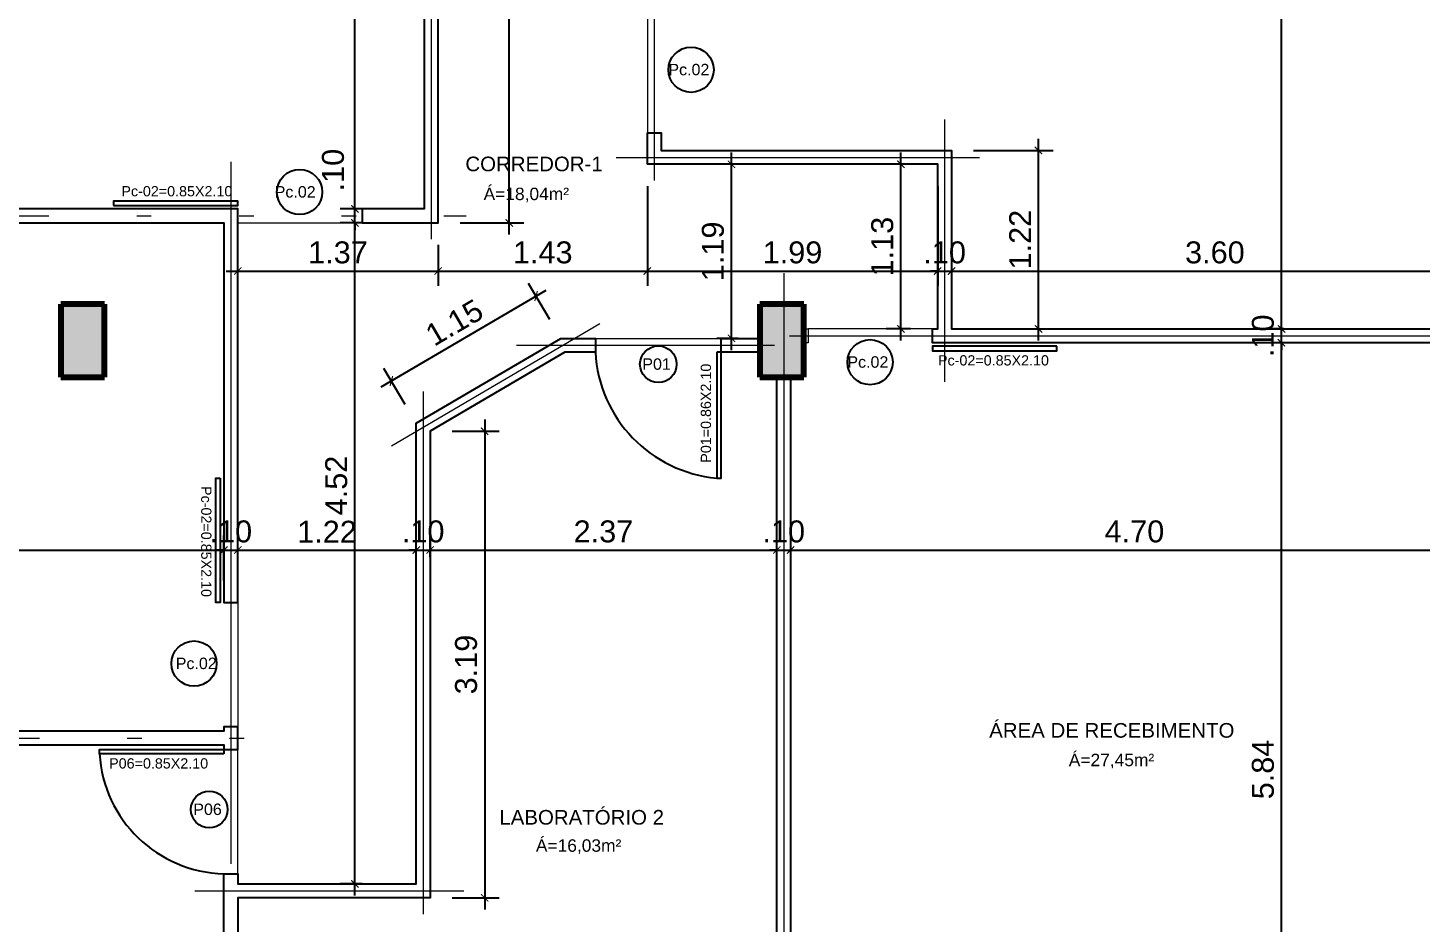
# Model space of a CAD drawing. Header units: metres. Extents: x -15851 to -15710, y 6781 to 6850.
# Drawn here: x -15735.09 to -15725.56, y 6824.36 to 6830.48 of the extents above; entities that cross this region are included whole.
import ezdxf

# ---------------------------------------------------------------- set-up
doc = ezdxf.new("R2010")
doc.units = ezdxf.units.M
doc.linetypes.add('ACAD_ISO06W100', pattern=[36, 24, -3, 0, -3, 0, -3, 0, -3])
for name, color, linetype in [('ARCO', 1, 'Continuous'), ('Divisórias de Gesso Acartonado', 42, 'Continuous'), ('ESQUADRIAS', 2, 'Continuous'), ('Texto Esquadrias', 7, 'Continuous')]:
    doc.layers.add(name, color=color, linetype=linetype)
for name, color, linetype, lineweight in [('BANCADA', 152, 'Continuous', 30), ('cota', 18, 'Continuous', 9), ('Eixo', 1, 'ACAD_ISO06W100', 0), ('Linha 2', 2, 'Continuous', 20), ('parede', 8, 'Continuous', 80), ('PISO', 8, 'Continuous', 13)]:
    doc.layers.add(name, color=color, linetype=linetype, lineweight=lineweight)
doc.styles.add('AMBI', font='arial.ttf')
doc.styles.add('arial', font='arial.ttf')
doc.dimstyles.new('1-50', dxfattribs={"dimtxt": 0.15, "dimasz": 0.05, "dimexe": 0.1, "dimexo": 0.15, "dimgap": 0.05, "dimtad": 1, "dimzin": 4, "dimdsep": 46, "dimtxsty": 'arial', "dimblk": 'ARCHTICK', "dimcen": 0, "dimdle": 0.08, "dimclrd": 256, "dimclre": 256, "dimclrt": 256, "dimadec": 1, "dimazin": 0, "dimtfac": 1, "dimtix": 1, "dimtmove": 0, "dimatfit": 0, "dimldrblk": 'ARCHTICK', "dimfxl": 1, "dimtolj": 1, "dimarcsym": 0})

# ---------------------------------------------------------------- blocks, each defined once
blk = doc.blocks.new('_ArchTick')
at = {"color": 0, "linetype": 'ByBlock', "const_width": 0.15}
blk.add_lwpolyline([(-0.5, -0.5), (0.5, 0.5)], dxfattribs=at)
blk = doc.blocks.new('*D372')
at = {"layer": 'cota', "lineweight": -2, "transparency": 16777216}
for p, q in [((-15739.4261, 6826.8577), (-15739.4261, 6827.0063)), ((-15733.7461, 6826.6987), (-15733.7461, 6827.0063)), ((-15739.5061, 6826.9063), (-15733.6661, 6826.9063))]:
    blk.add_line(p, q, dxfattribs=at)
at = {"layer": 'Defpoints', "color": 0, "transparency": 16777216}
for p in [(-15733.7461, 6826.9063), (-15739.4261, 6826.7077), (-15733.7461, 6826.5487)]:
    blk.add_point(p, dxfattribs=at)
at = {"layer": 'cota', "lineweight": -2, "transparency": 16777216, "xscale": 0.05, "yscale": 0.05, "zscale": 0.05, "rotation": 180}
blk.add_blockref('_ArchTick', (-15739.4261, 6826.9063), dxfattribs=at)
at = {"layer": 'cota', "lineweight": -2, "transparency": 16777216, "xscale": 0.05, "yscale": 0.05, "zscale": 0.05}
blk.add_blockref('_ArchTick', (-15733.7461, 6826.9063), dxfattribs=at)
at = {"layer": 'cota', "transparency": 16777216, "insert": (-15736.5861, 6827.0328), "char_height": 0.15, "attachment_point": 5, "style": 'arial'}
blk.add_mtext('\\A1;5.68', dxfattribs=at)
blk = doc.blocks.new('*D373')
at = {"layer": 'cota', "lineweight": -2, "transparency": 16777216}
for p, q in [((-15733.7461, 6826.6987), (-15733.7461, 6827.0063)), ((-15733.6511, 6826.8577), (-15733.6511, 6827.0063)), ((-15733.7461, 6826.9063), (-15733.7961, 6826.9063)), ((-15733.7461, 6826.9063), (-15733.6511, 6826.9063)), ((-15733.6511, 6826.9063), (-15733.6011, 6826.9063))]:
    blk.add_line(p, q, dxfattribs=at)
at = {"layer": 'Defpoints', "color": 0, "transparency": 16777216}
for p in [(-15733.6511, 6826.9063), (-15733.6511, 6826.7077), (-15733.7461, 6826.5487)]:
    blk.add_point(p, dxfattribs=at)
at = {"layer": 'cota', "lineweight": -2, "transparency": 16777216, "xscale": 0.05, "yscale": 0.05, "zscale": 0.05}
blk.add_blockref('_ArchTick', (-15733.7461, 6826.9063), dxfattribs=at)
at = {"layer": 'cota', "lineweight": -2, "transparency": 16777216, "xscale": 0.05, "yscale": 0.05, "zscale": 0.05, "rotation": 180}
blk.add_blockref('_ArchTick', (-15733.6511, 6826.9063), dxfattribs=at)
at = {"layer": 'cota', "transparency": 16777216, "insert": (-15733.6986, 6827.0328), "char_height": 0.15, "attachment_point": 5, "style": 'arial'}
blk.add_mtext('\\A1;.10', dxfattribs=at)
blk = doc.blocks.new('*D254')
at = {"layer": 'cota', "lineweight": -2, "transparency": 16777216}
for p, q in [((-15733.6511, 6826.8577), (-15733.6511, 6827.0063)), ((-15732.4311, 6826.8577), (-15732.4311, 6827.0063)), ((-15733.7311, 6826.9063), (-15732.3511, 6826.9063))]:
    blk.add_line(p, q, dxfattribs=at)
at = {"layer": 'Defpoints', "color": 0, "transparency": 16777216}
for p in [(-15732.4311, 6826.9063), (-15733.6511, 6826.7077), (-15732.4311, 6826.7077)]:
    blk.add_point(p, dxfattribs=at)
at = {"layer": 'cota', "lineweight": -2, "transparency": 16777216, "xscale": 0.05, "yscale": 0.05, "zscale": 0.05, "rotation": 180}
blk.add_blockref('_ArchTick', (-15733.6511, 6826.9063), dxfattribs=at)
at = {"layer": 'cota', "lineweight": -2, "transparency": 16777216, "xscale": 0.05, "yscale": 0.05, "zscale": 0.05}
blk.add_blockref('_ArchTick', (-15732.4311, 6826.9063), dxfattribs=at)
at = {"layer": 'cota', "transparency": 16777216, "insert": (-15733.0411, 6827.0316), "char_height": 0.15, "attachment_point": 5, "style": 'arial'}
blk.add_mtext('\\A1;1.22', dxfattribs=at)
blk = doc.blocks.new('*D255')
at = {"layer": 'cota', "lineweight": -2, "transparency": 16777216}
for p, q in [((-15732.4311, 6826.8577), (-15732.4311, 6827.0063)), ((-15732.3361, 6826.8577), (-15732.3361, 6827.0063)), ((-15732.4311, 6826.9063), (-15732.4811, 6826.9063)), ((-15732.4311, 6826.9063), (-15732.3361, 6826.9063)), ((-15732.3361, 6826.9063), (-15732.2861, 6826.9063))]:
    blk.add_line(p, q, dxfattribs=at)
at = {"layer": 'Defpoints', "color": 0, "transparency": 16777216}
for p in [(-15732.3361, 6826.9063), (-15732.4311, 6826.7077), (-15732.3361, 6826.7077)]:
    blk.add_point(p, dxfattribs=at)
at = {"layer": 'cota', "lineweight": -2, "transparency": 16777216, "xscale": 0.05, "yscale": 0.05, "zscale": 0.05}
blk.add_blockref('_ArchTick', (-15732.4311, 6826.9063), dxfattribs=at)
at = {"layer": 'cota', "lineweight": -2, "transparency": 16777216, "xscale": 0.05, "yscale": 0.05, "zscale": 0.05, "rotation": 180}
blk.add_blockref('_ArchTick', (-15732.3361, 6826.9063), dxfattribs=at)
at = {"layer": 'cota', "transparency": 16777216, "insert": (-15732.3836, 6827.0328), "char_height": 0.15, "attachment_point": 5, "style": 'arial'}
blk.add_mtext('\\A1;.10', dxfattribs=at)
blk = doc.blocks.new('*D256')
at = {"layer": 'cota', "lineweight": -2, "transparency": 16777216}
for p, q in [((-15732.3361, 6826.8577), (-15732.3361, 6827.0063)), ((-15729.9661, 6826.8577), (-15729.9661, 6827.0063)), ((-15732.4161, 6826.9063), (-15729.8861, 6826.9063))]:
    blk.add_line(p, q, dxfattribs=at)
at = {"layer": 'Defpoints', "color": 0, "transparency": 16777216}
for p in [(-15729.9661, 6826.9063), (-15732.3361, 6826.7077), (-15729.9661, 6826.7077)]:
    blk.add_point(p, dxfattribs=at)
at = {"layer": 'cota', "lineweight": -2, "transparency": 16777216, "xscale": 0.05, "yscale": 0.05, "zscale": 0.05, "rotation": 180}
blk.add_blockref('_ArchTick', (-15732.3361, 6826.9063), dxfattribs=at)
at = {"layer": 'cota', "lineweight": -2, "transparency": 16777216, "xscale": 0.05, "yscale": 0.05, "zscale": 0.05}
blk.add_blockref('_ArchTick', (-15729.9661, 6826.9063), dxfattribs=at)
at = {"layer": 'cota', "transparency": 16777216, "insert": (-15731.1511, 6827.0329), "char_height": 0.15, "attachment_point": 5, "style": 'arial'}
blk.add_mtext('\\A1;2.37', dxfattribs=at)
blk = doc.blocks.new('*D257')
at = {"layer": 'cota', "lineweight": -2, "transparency": 16777216}
for p, q in [((-15729.9661, 6826.8577), (-15729.9661, 6827.0063)), ((-15729.8711, 6826.8577), (-15729.8711, 6827.0063)), ((-15729.9661, 6826.9063), (-15730.0161, 6826.9063)), ((-15729.9661, 6826.9063), (-15729.8711, 6826.9063)), ((-15729.8711, 6826.9063), (-15729.8211, 6826.9063))]:
    blk.add_line(p, q, dxfattribs=at)
at = {"layer": 'Defpoints', "color": 0, "transparency": 16777216}
for p in [(-15729.8711, 6826.9063), (-15729.9661, 6826.7077), (-15729.8711, 6826.7077)]:
    blk.add_point(p, dxfattribs=at)
at = {"layer": 'cota', "lineweight": -2, "transparency": 16777216, "xscale": 0.05, "yscale": 0.05, "zscale": 0.05}
blk.add_blockref('_ArchTick', (-15729.9661, 6826.9063), dxfattribs=at)
at = {"layer": 'cota', "lineweight": -2, "transparency": 16777216, "xscale": 0.05, "yscale": 0.05, "zscale": 0.05, "rotation": 180}
blk.add_blockref('_ArchTick', (-15729.8711, 6826.9063), dxfattribs=at)
at = {"layer": 'cota', "transparency": 16777216, "insert": (-15729.9186, 6827.0328), "char_height": 0.15, "attachment_point": 5, "style": 'arial'}
blk.add_mtext('\\A1;.10', dxfattribs=at)
blk = doc.blocks.new('*D258')
at = {"layer": 'cota', "lineweight": -2, "transparency": 16777216}
for p, q in [((-15729.8711, 6826.8577), (-15729.8711, 6827.0063)), ((-15725.1711, 6826.8577), (-15725.1711, 6827.0063)), ((-15729.9511, 6826.9063), (-15725.0911, 6826.9063))]:
    blk.add_line(p, q, dxfattribs=at)
at = {"layer": 'Defpoints', "color": 0, "transparency": 16777216}
for p in [(-15725.1711, 6826.9063), (-15729.8711, 6826.7077), (-15725.1711, 6826.7077)]:
    blk.add_point(p, dxfattribs=at)
at = {"layer": 'cota', "lineweight": -2, "transparency": 16777216, "xscale": 0.05, "yscale": 0.05, "zscale": 0.05, "rotation": 180}
blk.add_blockref('_ArchTick', (-15729.8711, 6826.9063), dxfattribs=at)
at = {"layer": 'cota', "lineweight": -2, "transparency": 16777216, "xscale": 0.05, "yscale": 0.05, "zscale": 0.05}
blk.add_blockref('_ArchTick', (-15725.1711, 6826.9063), dxfattribs=at)
at = {"layer": 'cota', "transparency": 16777216, "insert": (-15727.5211, 6827.0328), "char_height": 0.15, "attachment_point": 5, "style": 'arial'}
blk.add_mtext('\\A1;4.70', dxfattribs=at)
blk = doc.blocks.new('*D374')
at = {"layer": 'cota', "lineweight": -2, "transparency": 16777216}
for p, q in [((-15732.2811, 6828.9937), (-15732.2811, 6828.714)), ((-15733.6511, 6828.8002), (-15733.6511, 6828.914)), ((-15733.7311, 6828.814), (-15732.2011, 6828.814))]:
    blk.add_line(p, q, dxfattribs=at)
at = {"layer": 'Defpoints', "color": 0, "transparency": 16777216}
for p in [(-15732.2811, 6829.1437), (-15732.2811, 6828.814), (-15733.6511, 6828.6502)]:
    blk.add_point(p, dxfattribs=at)
at = {"layer": 'cota', "lineweight": -2, "transparency": 16777216, "xscale": 0.05, "yscale": 0.05, "zscale": 0.05, "rotation": 180}
blk.add_blockref('_ArchTick', (-15733.6511, 6828.814), dxfattribs=at)
at = {"layer": 'cota', "lineweight": -2, "transparency": 16777216, "xscale": 0.05, "yscale": 0.05, "zscale": 0.05}
blk.add_blockref('_ArchTick', (-15732.2811, 6828.814), dxfattribs=at)
at = {"layer": 'cota', "transparency": 16777216, "insert": (-15732.9661, 6828.9406), "char_height": 0.15, "attachment_point": 5, "style": 'arial'}
blk.add_mtext('\\A1;1.37', dxfattribs=at)
blk = doc.blocks.new('*D375')
at = {"layer": 'cota', "lineweight": -2, "transparency": 16777216}
for p, q in [((-15730.8511, 6829.3937), (-15730.8511, 6828.714)), ((-15732.2811, 6828.9937), (-15732.2811, 6828.714)), ((-15732.3611, 6828.814), (-15730.7711, 6828.814))]:
    blk.add_line(p, q, dxfattribs=at)
at = {"layer": 'Defpoints', "color": 0, "transparency": 16777216}
for p in [(-15730.8511, 6829.5437), (-15732.2811, 6829.1437), (-15730.8511, 6828.814)]:
    blk.add_point(p, dxfattribs=at)
at = {"layer": 'cota', "lineweight": -2, "transparency": 16777216, "xscale": 0.05, "yscale": 0.05, "zscale": 0.05, "rotation": 180}
blk.add_blockref('_ArchTick', (-15732.2811, 6828.814), dxfattribs=at)
at = {"layer": 'cota', "lineweight": -2, "transparency": 16777216, "xscale": 0.05, "yscale": 0.05, "zscale": 0.05}
blk.add_blockref('_ArchTick', (-15730.8511, 6828.814), dxfattribs=at)
at = {"layer": 'cota', "transparency": 16777216, "insert": (-15731.5661, 6828.9406), "char_height": 0.15, "attachment_point": 5, "style": 'arial'}
blk.add_mtext('\\A1;1.43', dxfattribs=at)
blk = doc.blocks.new('*D376')
at = {"layer": 'cota', "lineweight": -2, "transparency": 16777216}
for p, q in [((-15730.8511, 6829.3937), (-15730.8511, 6828.714)), ((-15728.8661, 6829.3937), (-15728.8661, 6828.714)), ((-15730.9311, 6828.814), (-15728.7861, 6828.814))]:
    blk.add_line(p, q, dxfattribs=at)
at = {"layer": 'Defpoints', "color": 0, "transparency": 16777216}
for p in [(-15730.8511, 6829.5437), (-15728.8661, 6829.5437), (-15728.8661, 6828.814)]:
    blk.add_point(p, dxfattribs=at)
at = {"layer": 'cota', "lineweight": -2, "transparency": 16777216, "xscale": 0.05, "yscale": 0.05, "zscale": 0.05, "rotation": 180}
blk.add_blockref('_ArchTick', (-15730.8511, 6828.814), dxfattribs=at)
at = {"layer": 'cota', "lineweight": -2, "transparency": 16777216, "xscale": 0.05, "yscale": 0.05, "zscale": 0.05}
blk.add_blockref('_ArchTick', (-15728.8661, 6828.814), dxfattribs=at)
at = {"layer": 'cota', "transparency": 16777216, "insert": (-15729.8586, 6828.9406), "char_height": 0.15, "attachment_point": 5, "style": 'arial'}
blk.add_mtext('\\A1;1.99', dxfattribs=at)
blk = doc.blocks.new('*D377')
at = {"layer": 'cota', "lineweight": -2, "transparency": 16777216}
for p, q in [((-15728.7711, 6829.4887), (-15728.7711, 6828.714)), ((-15728.8661, 6829.3937), (-15728.8661, 6828.714)), ((-15728.8661, 6828.814), (-15728.9161, 6828.814)), ((-15728.8661, 6828.814), (-15728.7711, 6828.814)), ((-15728.7711, 6828.814), (-15728.7211, 6828.814))]:
    blk.add_line(p, q, dxfattribs=at)
at = {"layer": 'Defpoints', "color": 0, "transparency": 16777216}
for p in [(-15728.7711, 6829.6387), (-15728.8661, 6829.5437), (-15728.7711, 6828.814)]:
    blk.add_point(p, dxfattribs=at)
at = {"layer": 'cota', "lineweight": -2, "transparency": 16777216, "xscale": 0.05, "yscale": 0.05, "zscale": 0.05}
blk.add_blockref('_ArchTick', (-15728.8661, 6828.814), dxfattribs=at)
at = {"layer": 'cota', "lineweight": -2, "transparency": 16777216, "xscale": 0.05, "yscale": 0.05, "zscale": 0.05, "rotation": 180}
blk.add_blockref('_ArchTick', (-15728.7711, 6828.814), dxfattribs=at)
at = {"layer": 'cota', "transparency": 16777216, "insert": (-15728.8186, 6828.9406), "char_height": 0.15, "attachment_point": 5, "style": 'arial'}
blk.add_mtext('\\A1;.10', dxfattribs=at)
blk = doc.blocks.new('*D378')
at = {"layer": 'cota', "lineweight": -2, "transparency": 16777216}
for p, q in [((-15728.7711, 6829.4887), (-15728.7711, 6828.714)), ((-15725.1711, 6828.8002), (-15725.1711, 6828.914)), ((-15728.8511, 6828.814), (-15725.0911, 6828.814))]:
    blk.add_line(p, q, dxfattribs=at)
at = {"layer": 'Defpoints', "color": 0, "transparency": 16777216}
for p in [(-15728.7711, 6829.6387), (-15725.1711, 6828.814), (-15725.1711, 6828.6502)]:
    blk.add_point(p, dxfattribs=at)
at = {"layer": 'cota', "lineweight": -2, "transparency": 16777216, "xscale": 0.05, "yscale": 0.05, "zscale": 0.05, "rotation": 180}
blk.add_blockref('_ArchTick', (-15728.7711, 6828.814), dxfattribs=at)
at = {"layer": 'cota', "lineweight": -2, "transparency": 16777216, "xscale": 0.05, "yscale": 0.05, "zscale": 0.05}
blk.add_blockref('_ArchTick', (-15725.1711, 6828.814), dxfattribs=at)
at = {"layer": 'cota', "transparency": 16777216, "insert": (-15726.9711, 6828.9406), "char_height": 0.15, "attachment_point": 5, "style": 'arial'}
blk.add_mtext('\\A1;3.60', dxfattribs=at)
blk = doc.blocks.new('*D268')
at = {"layer": 'cota', "lineweight": -2, "transparency": 16777216}
for p, q in [((-15726.5157, 6822.4087), (-15726.5157, 6828.4037)), ((-15726.4993, 6828.3237), (-15726.6157, 6828.3237)), ((-15726.4993, 6822.4887), (-15726.6157, 6822.4887))]:
    blk.add_line(p, q, dxfattribs=at)
at = {"layer": 'Defpoints', "color": 0, "transparency": 16777216}
for p in [(-15726.5157, 6828.3237), (-15726.3493, 6828.3237), (-15726.3493, 6822.4887)]:
    blk.add_point(p, dxfattribs=at)
at = {"layer": 'cota', "lineweight": -2, "transparency": 16777216, "xscale": 0.05, "yscale": 0.05, "zscale": 0.05}
for p, rotation in [((-15726.5157, 6828.3237), 90), ((-15726.5157, 6822.4887), 270)]:
    blk.add_blockref('_ArchTick', p, dxfattribs=dict(at, rotation=rotation))
at = {"layer": 'cota', "transparency": 16777216, "insert": (-15726.6423, 6825.4062), "char_height": 0.15, "attachment_point": 5, "rotation": 90, "style": 'arial'}
blk.add_mtext('\\A1;5.84', dxfattribs=at)
blk = doc.blocks.new('*D269')
at = {"layer": 'cota', "lineweight": -2, "transparency": 16777216}
for p, q in [((-15726.4993, 6828.4187), (-15726.6157, 6828.4187)), ((-15726.5157, 6828.4187), (-15726.5157, 6828.4687)), ((-15726.5157, 6828.3237), (-15726.5157, 6828.4187)), ((-15726.4993, 6828.3237), (-15726.6157, 6828.3237)), ((-15726.5157, 6828.3237), (-15726.5157, 6828.2737))]:
    blk.add_line(p, q, dxfattribs=at)
at = {"layer": 'Defpoints', "color": 0, "transparency": 16777216}
for p in [(-15726.5157, 6828.4187), (-15726.3493, 6828.4187), (-15726.3493, 6828.3237)]:
    blk.add_point(p, dxfattribs=at)
at = {"layer": 'cota', "lineweight": -2, "transparency": 16777216, "xscale": 0.05, "yscale": 0.05, "zscale": 0.05}
for p, rotation in [((-15726.5157, 6828.4187), 270), ((-15726.5157, 6828.3237), 90)]:
    blk.add_blockref('_ArchTick', p, dxfattribs=dict(at, rotation=rotation))
at = {"layer": 'cota', "transparency": 16777216, "insert": (-15726.6423, 6828.3712), "char_height": 0.15, "attachment_point": 5, "rotation": 90, "style": 'arial'}
blk.add_mtext('\\A1;.10', dxfattribs=at)
blk = doc.blocks.new('*D381')
at = {"layer": 'cota', "lineweight": -2, "transparency": 16777216}
for p, q in [((-15730.2758, 6828.2737), (-15730.2758, 6829.6237)), ((-15730.0086, 6829.5437), (-15730.3758, 6829.5437)), ((-15730.2311, 6828.3537), (-15730.3758, 6828.3537))]:
    blk.add_line(p, q, dxfattribs=at)
at = {"layer": 'Defpoints', "color": 0, "transparency": 16777216}
for p in [(-15730.2758, 6829.5437), (-15729.8586, 6829.5437), (-15730.0811, 6828.3537)]:
    blk.add_point(p, dxfattribs=at)
at = {"layer": 'cota', "lineweight": -2, "transparency": 16777216, "xscale": 0.05, "yscale": 0.05, "zscale": 0.05}
for p, rotation in [((-15730.2758, 6829.5437), 90), ((-15730.2758, 6828.3537), 270)]:
    blk.add_blockref('_ArchTick', p, dxfattribs=dict(at, rotation=rotation))
at = {"layer": 'cota', "transparency": 16777216, "insert": (-15730.4024, 6828.9487), "char_height": 0.15, "attachment_point": 5, "rotation": 90, "style": 'arial'}
blk.add_mtext('\\A1;1.19', dxfattribs=at)
blk = doc.blocks.new('*D382')
at = {"layer": 'cota', "lineweight": -2, "transparency": 16777216}
for p, q in [((-15729.1177, 6828.3387), (-15729.1177, 6829.6237)), ((-15729.0161, 6829.5437), (-15729.2177, 6829.5437)), ((-15729.0511, 6828.4187), (-15729.2177, 6828.4187))]:
    blk.add_line(p, q, dxfattribs=at)
at = {"layer": 'Defpoints', "color": 0, "transparency": 16777216}
for p in [(-15729.1177, 6829.5437), (-15728.8661, 6829.5437), (-15728.9011, 6828.4187)]:
    blk.add_point(p, dxfattribs=at)
at = {"layer": 'cota', "lineweight": -2, "transparency": 16777216, "xscale": 0.05, "yscale": 0.05, "zscale": 0.05}
for p, rotation in [((-15729.1177, 6829.5437), 90), ((-15729.1177, 6828.4187), 270)]:
    blk.add_blockref('_ArchTick', p, dxfattribs=dict(at, rotation=rotation))
at = {"layer": 'cota', "transparency": 16777216, "insert": (-15729.2444, 6828.9812), "char_height": 0.15, "attachment_point": 5, "rotation": 90, "style": 'arial'}
blk.add_mtext('\\A1;1.13', dxfattribs=at)
blk = doc.blocks.new('*D270')
at = {"layer": 'cota', "lineweight": -2, "transparency": 16777216}
for p, q in [((-15726.5157, 6828.3387), (-15726.5157, 6834.7287)), ((-15726.4993, 6834.6487), (-15726.6157, 6834.6487)), ((-15726.4993, 6828.4187), (-15726.6157, 6828.4187))]:
    blk.add_line(p, q, dxfattribs=at)
at = {"layer": 'Defpoints', "color": 0, "transparency": 16777216}
for p in [(-15726.5157, 6834.6487), (-15726.3493, 6834.6487), (-15726.3493, 6828.4187)]:
    blk.add_point(p, dxfattribs=at)
at = {"layer": 'cota', "lineweight": -2, "transparency": 16777216, "xscale": 0.05, "yscale": 0.05, "zscale": 0.05}
for p, rotation in [((-15726.5157, 6834.6487), 90), ((-15726.5157, 6828.4187), 270)]:
    blk.add_blockref('_ArchTick', p, dxfattribs=dict(at, rotation=rotation))
at = {"layer": 'cota', "transparency": 16777216, "insert": (-15726.6424, 6831.5337), "char_height": 0.15, "attachment_point": 5, "rotation": 90, "style": 'arial'}
blk.add_mtext('\\A1;6.23', dxfattribs=at)
blk = doc.blocks.new('*D384')
at = {"layer": 'cota', "lineweight": -2, "transparency": 16777216}
for p, q in [((-15735.7145, 6822.4087), (-15735.7145, 6825.6537)), ((-15735.7628, 6825.5737), (-15735.8145, 6825.5737)), ((-15735.1111, 6822.4887), (-15735.8145, 6822.4887))]:
    blk.add_line(p, q, dxfattribs=at)
at = {"layer": 'Defpoints', "color": 0, "transparency": 16777216}
for p in [(-15735.7145, 6825.5737), (-15735.6128, 6825.5737), (-15734.9611, 6822.4887)]:
    blk.add_point(p, dxfattribs=at)
at = {"layer": 'cota', "lineweight": -2, "transparency": 16777216, "xscale": 0.05, "yscale": 0.05, "zscale": 0.05}
for p, rotation in [((-15735.7145, 6825.5737), 90), ((-15735.7145, 6822.4887), 270)]:
    blk.add_blockref('_ArchTick', p, dxfattribs=dict(at, rotation=rotation))
at = {"layer": 'cota', "transparency": 16777216, "insert": (-15735.8412, 6824.0312), "char_height": 0.15, "attachment_point": 5, "rotation": 90, "style": 'arial'}
blk.add_mtext('\\A1;3.09', dxfattribs=at)
blk = doc.blocks.new('*D281')
at = {"layer": 'cota', "lineweight": -2, "transparency": 16777216}
for p, q in [((-15732.8017, 6829.1437), (-15732.9506, 6829.1437)), ((-15732.8506, 6824.5437), (-15732.8506, 6829.2237)), ((-15732.8017, 6824.6237), (-15732.9506, 6824.6237))]:
    blk.add_line(p, q, dxfattribs=at)
at = {"layer": 'Defpoints', "color": 0, "transparency": 16777216}
for p in [(-15732.8506, 6829.1437), (-15732.6517, 6829.1437), (-15732.6517, 6824.6237)]:
    blk.add_point(p, dxfattribs=at)
at = {"layer": 'cota', "lineweight": -2, "transparency": 16777216, "xscale": 0.05, "yscale": 0.05, "zscale": 0.05}
for p, rotation in [((-15732.8506, 6829.1437), 90), ((-15732.8506, 6824.6237), 270)]:
    blk.add_blockref('_ArchTick', p, dxfattribs=dict(at, rotation=rotation))
at = {"layer": 'cota', "transparency": 16777216, "insert": (-15732.9772, 6827.3478), "char_height": 0.15, "attachment_point": 5, "rotation": 90, "style": 'arial'}
blk.add_mtext('\\A1;4.52', dxfattribs=at)
blk = doc.blocks.new('*D282')
at = {"layer": 'cota', "lineweight": -2, "transparency": 16777216}
for p, q in [((-15732.8017, 6829.2387), (-15732.9506, 6829.2387)), ((-15732.8506, 6829.2387), (-15732.8506, 6829.2887)), ((-15732.8506, 6829.1437), (-15732.8506, 6829.2387)), ((-15732.8017, 6829.1437), (-15732.9506, 6829.1437)), ((-15732.8506, 6829.1437), (-15732.8506, 6829.0937))]:
    blk.add_line(p, q, dxfattribs=at)
at = {"layer": 'Defpoints', "color": 0, "transparency": 16777216}
for p in [(-15732.8506, 6829.2387), (-15732.6517, 6829.2387), (-15732.6517, 6829.1437)]:
    blk.add_point(p, dxfattribs=at)
at = {"layer": 'cota', "lineweight": -2, "transparency": 16777216, "xscale": 0.05, "yscale": 0.05, "zscale": 0.05}
for p, rotation in [((-15732.8506, 6829.2387), 270), ((-15732.8506, 6829.1437), 90)]:
    blk.add_blockref('_ArchTick', p, dxfattribs=dict(at, rotation=rotation))
at = {"layer": 'cota', "transparency": 16777216, "insert": (-15732.9995, 6829.5042), "char_height": 0.15, "attachment_point": 5, "rotation": 90, "style": 'arial'}
blk.add_mtext('\\A1;.10', dxfattribs=at)
blk = doc.blocks.new('*D283')
at = {"layer": 'cota', "lineweight": -2, "transparency": 16777216}
for p, q in [((-15732.8017, 6832.6787), (-15732.9506, 6832.6787)), ((-15732.8506, 6829.1587), (-15732.8506, 6832.7587)), ((-15732.8017, 6829.2387), (-15732.9506, 6829.2387))]:
    blk.add_line(p, q, dxfattribs=at)
at = {"layer": 'Defpoints', "color": 0, "transparency": 16777216}
for p in [(-15732.8506, 6832.6787), (-15732.6517, 6832.6787), (-15732.6517, 6829.2387)]:
    blk.add_point(p, dxfattribs=at)
at = {"layer": 'cota', "lineweight": -2, "transparency": 16777216, "xscale": 0.05, "yscale": 0.05, "zscale": 0.05}
for p, rotation in [((-15732.8506, 6832.6787), 90), ((-15732.8506, 6829.2387), 270)]:
    blk.add_blockref('_ArchTick', p, dxfattribs=dict(at, rotation=rotation))
at = {"layer": 'cota', "transparency": 16777216, "insert": (-15732.9772, 6830.9587), "char_height": 0.15, "attachment_point": 5, "rotation": 90, "style": 'arial'}
blk.add_mtext('\\A1;3.44', dxfattribs=at)
blk = doc.blocks.new('*D385')
at = {"layer": 'cota', "lineweight": -2, "transparency": 16777216}
for p, q in [((-15731.7955, 6829.0637), (-15731.7955, 6832.7187)), ((-15732.1311, 6832.6387), (-15731.6955, 6832.6387)), ((-15732.1311, 6829.1437), (-15731.6955, 6829.1437))]:
    blk.add_line(p, q, dxfattribs=at)
at = {"layer": 'Defpoints', "color": 0, "transparency": 16777216}
for p in [(-15732.2811, 6832.6387), (-15731.7955, 6832.6387), (-15732.2811, 6829.1437)]:
    blk.add_point(p, dxfattribs=at)
at = {"layer": 'cota', "lineweight": -2, "transparency": 16777216, "xscale": 0.05, "yscale": 0.05, "zscale": 0.05}
for p, rotation in [((-15731.7955, 6832.6387), 90), ((-15731.7955, 6829.1437), 270)]:
    blk.add_blockref('_ArchTick', p, dxfattribs=dict(at, rotation=rotation))
at = {"layer": 'cota', "transparency": 16777216, "insert": (-15731.9222, 6830.8912), "char_height": 0.15, "attachment_point": 5, "rotation": 90, "style": 'arial'}
blk.add_mtext('\\A1;3.50', dxfattribs=at)
blk = doc.blocks.new('*D387')
at = {"layer": 'cota', "lineweight": -2, "transparency": 16777216}
for p, q in [((-15732.6699, 6828.0219), (-15731.5427, 6828.6835)), ((-15731.5178, 6828.483), (-15731.6624, 6828.7292)), ((-15732.507, 6827.9024), (-15732.6515, 6828.1486))]:
    blk.add_line(p, q, dxfattribs=at)
at = {"layer": 'Defpoints', "color": 0, "transparency": 16777216}
for p in [(-15731.6117, 6828.643), (-15731.4419, 6828.3537), (-15732.4311, 6827.7731)]:
    blk.add_point(p, dxfattribs=at)
at = {"layer": 'cota', "lineweight": -2, "transparency": 16777216, "xscale": 0.05, "yscale": 0.05, "zscale": 0.05}
for p, rotation in [((-15731.6117, 6828.643), 30.41108126700101), ((-15732.6009, 6828.0624), 210.411081267001)]:
    blk.add_blockref('_ArchTick', p, dxfattribs=dict(at, rotation=rotation))
at = {"layer": 'cota', "transparency": 16777216, "insert": (-15732.1704, 6828.4619), "char_height": 0.15, "attachment_point": 5, "rotation": 30.41108, "style": 'arial'}
blk.add_mtext('\\A1;1.15', dxfattribs=at)
blk = doc.blocks.new('*D388')
at = {"layer": 'cota', "lineweight": -2, "transparency": 16777216}
for p, q in [((-15732.1861, 6827.7187), (-15731.8631, 6827.7187)), ((-15731.9631, 6827.7987), (-15731.9631, 6824.4487)), ((-15732.1861, 6824.5287), (-15731.8631, 6824.5287))]:
    blk.add_line(p, q, dxfattribs=at)
at = {"layer": 'Defpoints', "color": 0, "transparency": 16777216}
for p in [(-15732.3361, 6827.7187), (-15732.3361, 6824.5287), (-15731.9631, 6824.5287)]:
    blk.add_point(p, dxfattribs=at)
at = {"layer": 'cota', "lineweight": -2, "transparency": 16777216, "xscale": 0.05, "yscale": 0.05, "zscale": 0.05}
for p, rotation in [((-15731.9631, 6827.7187), 90), ((-15731.9631, 6824.5287), 270)]:
    blk.add_blockref('_ArchTick', p, dxfattribs=dict(at, rotation=rotation))
at = {"layer": 'cota', "transparency": 16777216, "insert": (-15732.0898, 6826.1237), "char_height": 0.15, "attachment_point": 5, "rotation": 90, "style": 'arial'}
blk.add_mtext('\\A1;3.19', dxfattribs=at)
blk = doc.blocks.new('*D389')
at = {"layer": 'cota', "lineweight": -2, "transparency": 16777216}
for p, q in [((-15728.1769, 6828.3387), (-15728.1769, 6829.7187)), ((-15728.6211, 6829.6387), (-15728.0769, 6829.6387)), ((-15728.6211, 6828.4187), (-15728.0769, 6828.4187))]:
    blk.add_line(p, q, dxfattribs=at)
at = {"layer": 'Defpoints', "color": 0, "transparency": 16777216}
for p in [(-15728.7711, 6829.6387), (-15728.1769, 6829.6387), (-15728.7711, 6828.4187)]:
    blk.add_point(p, dxfattribs=at)
at = {"layer": 'cota', "lineweight": -2, "transparency": 16777216, "xscale": 0.05, "yscale": 0.05, "zscale": 0.05}
for p, rotation in [((-15728.1769, 6829.6387), 90), ((-15728.1769, 6828.4187), 270)]:
    blk.add_blockref('_ArchTick', p, dxfattribs=dict(at, rotation=rotation))
at = {"layer": 'cota', "transparency": 16777216, "insert": (-15728.3022, 6829.0287), "char_height": 0.15, "attachment_point": 5, "rotation": 90, "style": 'arial'}
blk.add_mtext('\\A1;1.22', dxfattribs=at)
blk = doc.blocks.new('flksdf')
at = {"layer": 'parede'}
h = blk.add_hatch(color=256, dxfattribs=at)
h.paths.add_polyline_path([(-15678.4175, 6819.4387), (-15678.7175, 6819.4387), (-15678.7175, 6819.2387), (-15678.4175, 6819.2387)])
h.paths.add_polyline_path([(-15683.0475, 6819.4387), (-15683.3475, 6819.4387), (-15683.3475, 6819.2387), (-15683.0475, 6819.2387)])
h.paths.add_polyline_path([(-15685.7375, 6819.4387), (-15686.0375, 6819.4387), (-15686.0375, 6819.2387), (-15685.7375, 6819.2387)])
h.paths.add_polyline_path([(-15687.8275, 6822.4887), (-15688.1275, 6822.4887), (-15688.1275, 6821.9887), (-15687.8275, 6821.9887)])
h.paths.add_polyline_path([(-15692.6075, 6822.4887), (-15692.9075, 6822.4887), (-15692.9075, 6821.9887), (-15692.6075, 6821.9887)])
h.paths.add_polyline_path([(-15697.3875, 6822.4887), (-15697.6875, 6822.4887), (-15697.6875, 6821.9887), (-15697.3875, 6821.9887)])
h.paths.add_polyline_path([(-15697.3875, 6828.5887), (-15697.6875, 6828.5887), (-15697.6875, 6828.0887), (-15697.3875, 6828.0887)])
h.paths.add_polyline_path([(-15692.6075, 6828.5887), (-15692.9075, 6828.5887), (-15692.9075, 6828.0887), (-15692.6075, 6828.0887)])
h.paths.add_polyline_path([(-15687.8275, 6828.5887), (-15688.1275, 6828.5887), (-15688.1275, 6828.0887), (-15687.8275, 6828.0887)])
h.paths.add_polyline_path([(-15683.0475, 6828.5887), (-15683.3475, 6828.5887), (-15683.3475, 6828.0887), (-15683.0475, 6828.0887)])
h.paths.add_polyline_path([(-15678.2675, 6828.5887), (-15678.5675, 6828.5887), (-15678.5675, 6828.0887), (-15678.2675, 6828.0887)])
h.paths.add_polyline_path([(-15678.2675, 6822.4887), (-15678.5675, 6822.4887), (-15678.5675, 6821.9887), (-15678.2675, 6821.9887)])
h.paths.add_polyline_path([(-15673.4875, 6822.4887), (-15673.7875, 6822.4887), (-15673.7875, 6821.9887), (-15673.4875, 6821.9887)])
h.paths.add_polyline_path([(-15673.4875, 6828.5887), (-15673.7875, 6828.5887), (-15673.7875, 6828.0887), (-15673.4875, 6828.0887)])
h.paths.add_polyline_path([(-15673.4875, 6834.8187), (-15673.7875, 6834.8187), (-15673.7875, 6834.3187), (-15673.4875, 6834.3187)])
h.paths.add_polyline_path([(-15678.2675, 6834.8187), (-15678.5675, 6834.8187), (-15678.5675, 6834.3187), (-15678.2675, 6834.3187)])
h.paths.add_polyline_path([(-15680.5975, 6832.8387), (-15680.8975, 6832.8387), (-15680.8975, 6832.6387), (-15680.5975, 6832.6387)])
h.paths.add_polyline_path([(-15683.1625, 6834.8187), (-15683.4625, 6834.8187), (-15683.4625, 6834.3187), (-15683.1625, 6834.3187)])
h.paths.add_polyline_path([(-15687.6325, 6834.8187), (-15687.9325, 6834.8187), (-15687.9325, 6834.3187), (-15687.6325, 6834.3187)])
h.paths.add_polyline_path([(-15685.4375, 6832.8387), (-15685.7375, 6832.8387), (-15685.7375, 6832.6387), (-15685.4375, 6832.6387)])
h.paths.add_polyline_path([(-15690.2775, 6832.8387), (-15690.5775, 6832.8387), (-15690.5775, 6832.6387), (-15690.2775, 6832.6387)])
h.paths.add_polyline_path([(-15692.6075, 6834.8187), (-15692.9075, 6834.8187), (-15692.9075, 6834.3187), (-15692.6075, 6834.3187)])
h.paths.add_polyline_path([(-15697.3875, 6834.8187), (-15697.6875, 6834.8187), (-15697.6875, 6834.3187), (-15697.3875, 6834.3187)])
h.paths.add_polyline_path([(-15692.2575, 6838.2687), (-15692.6575, 6838.2687), (-15692.6575, 6838.0687), (-15692.2575, 6838.0687)])
h.paths.add_polyline_path([(-15687.7775, 6838.2687), (-15688.1775, 6838.2687), (-15688.1775, 6838.0687), (-15687.7775, 6838.0687)])
h.paths.add_polyline_path([(-15682.9975, 6838.2687), (-15683.3975, 6838.2687), (-15683.3975, 6838.0687), (-15682.9975, 6838.0687)])
h.paths.add_polyline_path([(-15678.5275, 6838.2687), (-15678.9275, 6838.2687), (-15678.9275, 6838.0687), (-15678.5275, 6838.0687)])
for p, q in [((-15683.0475, 6828.5887), (-15683.3475, 6828.5887)), ((-15683.3475, 6828.5887), (-15683.3475, 6828.0887)), ((-15683.0475, 6828.0887), (-15683.0475, 6828.5887)), ((-15678.2675, 6828.5887), (-15678.5675, 6828.5887)), ((-15678.5675, 6828.5887), (-15678.5675, 6828.0887)), ((-15678.2675, 6828.0887), (-15678.2675, 6828.5887)), ((-15683.3475, 6828.0887), (-15683.0475, 6828.0887)), ((-15678.5675, 6828.0887), (-15678.2675, 6828.0887))]:
    blk.add_line(p, q, dxfattribs=at)
at = {"layer": 'parede', "style": 'AMBI'}
for s, height, p in [('CORREDOR-1', 0.1, (-15680.5814, 6829.4963)), ('Á=18,04m²', 0.085, (-15680.4569, 6829.2989)), ('ÁREA DE RECEBIMENTO', 0.1, (-15677.0004, 6825.6236)), ('Á=27,45m²', 0.085, (-15676.4563, 6825.4287)), ('LABORATÓRIO 2', 0.1, (-15680.3491, 6825.0291)), ('Á=16,03m²', 0.085, (-15680.0995, 6824.8436))]:
    blk.add_text(s, height=height, dxfattribs=at).set_placement(p)

msp = doc.modelspace()

# ---------------------------------------------------------------- linework, layer by layer
at = {"layer": 'ARCO'}
for centre, radius, start, end in [((-15730.2953, 6828.3072), 0.9121, 183.04763, 264.91841), ((-15733.725, 6825.5661), 0.8727, 183.44615, 268.61216)]:
    msp.add_arc(centre, radius, start, end, dxfattribs=at)
at = {"layer": 'Divisórias de Gesso Acartonado'}
for p, q in [((-15729.9661, 6822.4887), (-15729.9661, 6828.0887)), ((-15729.8711, 6822.4887), (-15729.8711, 6828.0887))]:
    msp.add_line(p, q, dxfattribs=at)
for points in [[(-15732.3761, 6832.6387), (-15732.3761, 6829.2387), (-15732.8011, 6829.2387), (-15732.8011, 6829.1437), (-15732.2811, 6829.1437), (-15732.2811, 6832.6387)], [(-15725.3011, 6828.3237), (-15728.9011, 6828.3237), (-15728.9011, 6828.4187), (-15728.8661, 6828.4187), (-15728.8661, 6829.5437), (-15730.8511, 6829.5437), (-15730.8511, 6829.6387), (-15730.8511, 6829.7587), (-15730.7561, 6829.7587), (-15730.7561, 6829.6387), (-15728.7711, 6829.6387), (-15728.7711, 6828.4187), (-15725.3011, 6828.4187)], [(-15739.4261, 6829.1437), (-15733.7461, 6829.1437), (-15733.7461, 6826.5487), (-15733.6511, 6826.5487), (-15733.6511, 6829.2387), (-15739.4261, 6829.2387)], [(-15733.7461, 6822.4887), (-15733.7461, 6824.6937), (-15733.7461, 6824.6937), (-15733.6511, 6824.6937), (-15733.6511, 6824.6237), (-15732.4311, 6824.6237), (-15732.4311, 6827.7731), (-15731.4419, 6828.3537), (-15731.2061, 6828.3537), (-15731.2061, 6828.2587), (-15731.4161, 6828.2587), (-15732.3361, 6827.7187), (-15732.3361, 6824.5287), (-15733.6511, 6824.5287), (-15733.6511, 6822.4887)], [(-15730.0811, 6828.2587), (-15730.3461, 6828.2587), (-15730.3461, 6828.3537), (-15730.0811, 6828.3537)], [(-15739.4261, 6825.5737), (-15733.7461, 6825.5737), (-15733.7461, 6825.5437), (-15733.6511, 6825.5437), (-15733.6511, 6825.6987), (-15733.7461, 6825.6987), (-15733.7461, 6825.6687), (-15739.4261, 6825.6687)]]:
    msp.add_lwpolyline(points, dxfattribs=at)
at = {"layer": 'Eixo', "ltscale": 0.2}
for p, q in [((-15730.8036, 6833.0367), (-15730.8036, 6829.4325)), ((-15732.3286, 6832.7643), (-15732.3286, 6829.0325)), ((-15728.8186, 6829.8491), (-15728.8186, 6828.0575)), ((-15733.6986, 6829.5617), (-15733.6986, 6822.3775)), ((-15731.0639, 6829.5912), (-15728.5795, 6829.5912)), ((-15739.7422, 6829.1912), (-15732.0895, 6829.1912)), ((-15729.9186, 6828.8), (-15729.9186, 6822.3775)), ((-15732.6009, 6827.6183), (-15731.1764, 6828.4544)), ((-15731.745, 6828.3062), (-15729.9809, 6828.3062)), ((-15729.8782, 6828.3712), (-15725.1448, 6828.3712)), ((-15732.3836, 6827.9916), (-15732.3836, 6824.4175)), ((-15739.8066, 6825.6212), (-15733.4595, 6825.6212)), ((-15733.9456, 6824.5762), (-15732.1064, 6824.5762))]:
    msp.add_line(p, q, dxfattribs=at)
at = {"layer": 'ESQUADRIAS'}
for points in [[(-15734.5011, 6829.2628), (-15733.6511, 6829.2628), (-15733.6511, 6829.2928), (-15734.5011, 6829.2928)], [(-15728.0511, 6828.2995), (-15728.9011, 6828.2995), (-15728.9011, 6828.2695), (-15728.0511, 6828.2695)], [(-15730.3761, 6828.2587), (-15730.3761, 6827.3987), (-15730.3461, 6827.3987), (-15730.3461, 6828.2587)], [(-15733.7703, 6827.3987), (-15733.7703, 6826.5487), (-15733.8003, 6826.5487), (-15733.8003, 6827.3987)], [(-15733.7461, 6825.5137), (-15734.5961, 6825.5137), (-15734.5961, 6825.5437), (-15733.7461, 6825.5437)]]:
    msp.add_lwpolyline(points, close=True, dxfattribs=at)
at = {"layer": 'Linha 2'}
msp.add_lwpolyline([(-15729.7511, 6828.4187), (-15729.7511, 6828.3237), (-15729.7811, 6828.3237), (-15729.7811, 6828.4187)], close=True, dxfattribs=at)
at = {"layer": 'PISO'}
for p, q in [((-15730.8511, 6830.6087), (-15730.8511, 6829.7587)), ((-15733.6511, 6829.1437), (-15732.8011, 6829.1437)), ((-15728.9011, 6828.4187), (-15729.7511, 6828.4187)), ((-15731.2061, 6828.3537), (-15730.3461, 6828.3537)), ((-15733.6511, 6826.5487), (-15733.6511, 6825.6987)), ((-15733.6511, 6824.6937), (-15733.6511, 6825.5437))]:
    msp.add_line(p, q, dxfattribs=at)
at = {"layer": 'Texto Esquadrias'}
for centre, radius in [((-15730.5521, 6830.1903), 0.1546), ((-15733.2285, 6829.3543), 0.1546), ((-15730.7761, 6828.1768), 0.1254), ((-15729.3285, 6828.191), 0.1546), ((-15733.9501, 6826.1303), 0.1546), ((-15733.8459, 6825.1326), 0.1254)]:
    msp.add_circle(centre, radius, dxfattribs=at)

# ---------------------------------------------------------------- block references
at = {"layer": 'BANCADA'}
msp.add_blockref('flksdf', (-51.5136, 0), dxfattribs=at)

# ---------------------------------------------------------------- texts
at = {"layer": 'Texto Esquadrias', "style": 'AMBI'}
for s, insert, char_height, width, attachment_point in [('Pc.02', (-15730.4273, 6830.2308), 0.07833, 1.166286, 3), ('Pc-02=0.85X2.10', (-15734.4465, 6829.3239), 0.07, 0.773811, 7), ('Pc.02', (-15733.1187, 6829.3948), 0.07833, 1.166286, 3), ('P01', (-15730.6905, 6828.2173), 0.07833, 1.166286, 3), ('Pc.02', (-15729.2037, 6828.2314), 0.07833, 1.166286, 3), ('Pc-02=0.85X2.10', (-15728.1057, 6828.2384), 0.07, 0.773811, 3), ('Pc.02', (-15734.0749, 6826.1708), 0.07833, 1.166286, 1), ('P06=0.85X2.10', (-15733.8536, 6825.4827), 0.07, 0.697014, 3), ('P06', (-15733.7604, 6825.1731), 0.07833, 1.166286, 3)]:
    msp.add_mtext(s, dxfattribs=dict(at, insert=insert, char_height=char_height, width=width, attachment_point=attachment_point))
at = {"layer": 'Texto Esquadrias', "char_height": 0.07, "attachment_point": 1, "style": 'AMBI'}
for s, insert, width, rotation in [('P01=0.86X2.10', (-15730.4858, 6827.5036), 0.697014, 90), ('Pc-02=0.85X2.10', (-15733.8313, 6827.344), 0.773811, 270)]:
    msp.add_mtext(s, dxfattribs=dict(at, insert=insert, width=width, rotation=rotation))

# ---------------------------------------------------------------- dimensions: what is measured, and where the dimension line sits
at = {"layer": 'cota'}
for base, p1, p2, picture, middle in [((-15726.5157, 6834.6487), (-15726.3493, 6828.4187), (-15726.3493, 6834.6487), '*D270', (-15726.6424, 6831.5337)), ((-15731.7955432582, 6832.6386738358), (-15732.281088308, 6829.1436738358), (-15732.281088308, 6832.6386738358), '*D385', (-15731.922180366, 6830.8911738358)), ((-15730.2758, 6829.5437), (-15730.0811, 6828.3537), (-15729.8586, 6829.5437), '*D381', (-15730.4024, 6828.9487)), ((-15729.1177138434, 6829.5436738358), (-15728.901088308, 6828.4186738358), (-15728.866088308, 6829.5436738358), '*D382', (-15729.2443509512, 6828.9811738358))]:
    dim = msp.add_linear_dim(base=base, p1=p1, p2=p2, angle=90, dimstyle='1-50', dxfattribs=at)
    dim.commit()
    dim.dimension.update_dxf_attribs({"geometry": picture, "text_midpoint": middle})
for base, p1, p2, picture, middle in [((-15732.8506, 6832.6787), (-15732.6517, 6829.2387), (-15732.6517, 6832.6787), '*D283', (-15732.9772, 6830.9587)), ((-15726.5157477135, 6828.4186738358), (-15726.3493389458, 6828.3236738358), (-15726.3493389458, 6828.4186738358), '*D269', (-15726.6423336616, 6828.3711738358)), ((-15726.5157477135, 6828.3236738358), (-15726.3493389458, 6822.4886738358), (-15726.3493389458, 6828.3236738358), '*D268', (-15726.6423336616, 6825.4061738358)), ((-15735.7145183265, 6825.5736738358), (-15734.961088308, 6822.4886738358), (-15735.6128041992, 6825.5736738358), '*D384', (-15735.8411554343, 6824.0311738358))]:
    dim = msp.add_linear_dim(base=base, p1=p1, p2=p2, angle=90, dimstyle='1-50', override={"dimtmove": 1}, dxfattribs=at)
    dim.commit()
    dim.dimension.update_dxf_attribs({"geometry": picture, "text_midpoint": middle})
for p1, p2, distance, picture, middle in [((-15728.7711, 6828.4187), (-15728.7711, 6829.6387), -0.5942, '*D389', (-15728.3022, 6829.0287)), ((-15732.4311, 6827.7731), (-15731.4419, 6828.3537), 0.3355, '*D387', (-15732.1704, 6828.4619)), ((-15732.3361, 6827.7187), (-15732.3361, 6824.5287), 0.373, '*D388', (-15732.0898, 6826.1237))]:
    dim = msp.add_aligned_dim(p1=p1, p2=p2, distance=distance, dimstyle='1-50', dxfattribs=at)
    dim.commit()
    dim.dimension.update_dxf_attribs({"geometry": picture, "text_midpoint": middle})
dim = msp.add_linear_dim(base=(-15732.8506038939, 6829.2386738358), p1=(-15732.6516522187, 6829.1436738358), p2=(-15732.6516522187, 6829.2386738358), angle=90, dimstyle='1-50', override={"dimtmove": 1}, dxfattribs=at)
dim.commit()
dim.dimension.update_dxf_attribs({"geometry": '*D282', "text_midpoint": (-15732.8729166247, 6829.5042436656), "dimtype": 160})
for base, p1, p2, picture, middle in [((-15728.771088308, 6828.8140039963), (-15728.866088308, 6829.5436738358), (-15728.771088308, 6829.6386738358), '*D377', (-15728.818588308, 6828.9405899444)), ((-15725.1711, 6828.814), (-15728.7711, 6829.6387), (-15725.1711, 6828.6502), '*D378', (-15726.9711, 6828.9406)), ((-15730.8511, 6828.814), (-15732.2811, 6829.1437), (-15730.8511, 6829.5437), '*D375', (-15731.5661, 6828.9406)), ((-15728.866088308, 6828.8140039963), (-15730.851088308, 6829.5436738358), (-15728.866088308, 6829.5436738358), '*D376', (-15729.858588308, 6828.9405899444)), ((-15733.7461, 6826.9063), (-15739.4261, 6826.7077), (-15733.7461, 6826.5487), '*D372', (-15736.5861, 6827.0328)), ((-15733.651088308, 6826.9062601328), (-15733.746088308, 6826.5486738358), (-15733.651088308, 6826.7077021203), '*D373', (-15733.698588308, 6827.032846081)), ((-15732.4311, 6826.9063), (-15733.6511, 6826.7077), (-15732.4311, 6826.7077), '*D254', (-15733.0411, 6827.0316)), ((-15732.336088308, 6826.9062601328), (-15732.431088308, 6826.7077021203), (-15732.336088308, 6826.7077021203), '*D255', (-15732.383588308, 6827.032846081)), ((-15729.9661, 6826.9063), (-15732.3361, 6826.7077), (-15729.9661, 6826.7077), '*D256', (-15731.1511, 6827.0329)), ((-15729.871088308, 6826.9062601328), (-15729.966088308, 6826.7077021203), (-15729.871088308, 6826.7077021203), '*D257', (-15729.918588308, 6827.032846081)), ((-15725.1711, 6826.9063), (-15729.8711, 6826.7077), (-15725.1711, 6826.7077), '*D258', (-15727.5211, 6827.0328))]:
    dim = msp.add_linear_dim(base=base, p1=p1, p2=p2, dimstyle='1-50', override={"dimtmove": 1}, dxfattribs=at)
    dim.commit()
    dim.dimension.update_dxf_attribs({"geometry": picture, "text_midpoint": middle})
dim = msp.add_linear_dim(base=(-15732.2811, 6828.814), p1=(-15733.6511, 6828.6502), p2=(-15732.2811, 6829.1437), dimstyle='1-50', dxfattribs=at)
dim.commit()
dim.dimension.update_dxf_attribs({"geometry": '*D374', "text_midpoint": (-15732.9661, 6828.9406)})
dim = msp.add_linear_dim(base=(-15732.8506, 6829.1437), p1=(-15732.6517, 6824.6237), p2=(-15732.6517, 6829.1437), angle=90, dimstyle='1-50', dxfattribs=at)
dim.commit()
dim.dimension.update_dxf_attribs({"geometry": '*D281', "text_midpoint": (-15732.8506, 6827.3478), "dimtype": 160})

doc.saveas('drawing.dxf')
